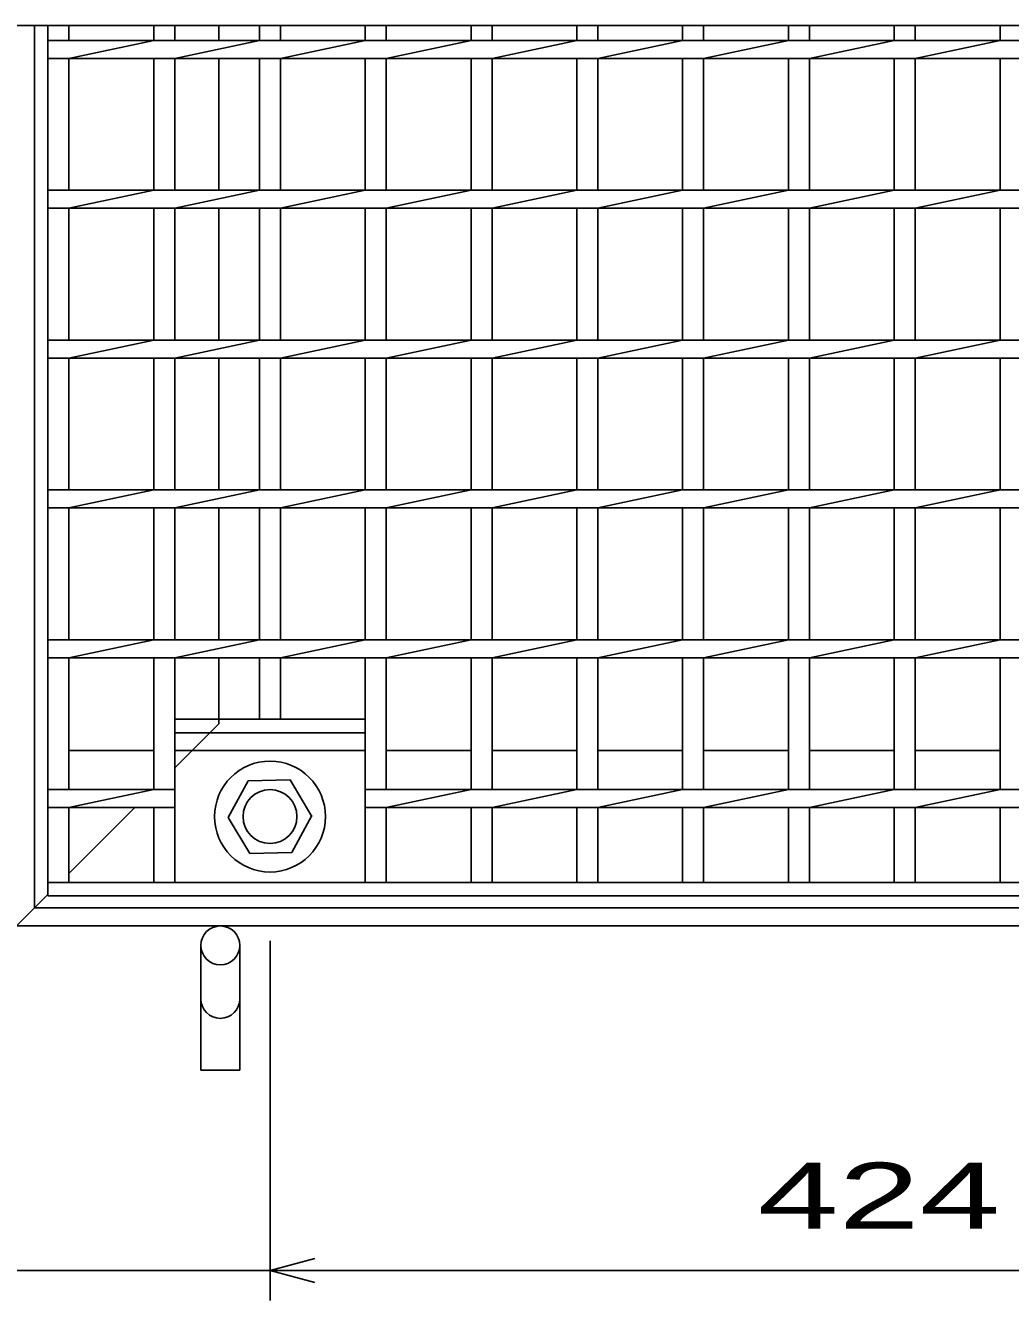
# Model space of a CAD drawing. Units: millimetres, scale not verified. Extents: x -1820 to 1731, y -1282 to 1054.
# Drawn here: x -1414.5 to -1085.8, y -496 to -70.5 of the extents above; entities that cross this region are included whole.
import ezdxf
from ezdxf.enums import TextEntityAlignment as Align

# ---------------------------------------------------------------- set-up
doc = ezdxf.new("R2010")
doc.units = ezdxf.units.MM
doc.header["$LTSCALE"] = 10
doc.linetypes.add('DASHED', pattern=[7.5, 6, -1.5])
for name, color, linetype, lineweight in [('16', 3, 'Continuous', 25), ('19', 6, 'Continuous', 25), ('22', 4, 'Continuous', 25)]:
    doc.layers.add(name, color=color, linetype=linetype, lineweight=lineweight)
doc.styles.add('ベクトル', font='')
doc.styles.get('ベクトル').set_extended_font_data('ベクトル')

msp = doc.modelspace()

# ---------------------------------------------------------------- linework, layer by layer
at = {"layer": '16'}
for p, q in [((-263, -70.5), (-1437, -70.5)), ((-1407, -356.5), (-1407, -70.5)), ((-1400, -75.5), (-1400, -70.5)), ((-1371.7, -75.5), (-1371.7, -70.5)), ((-1364.7, -75.5), (-1364.7, -70.5)), ((-1336.4, -75.5), (-1336.4, -70.5)), ((-1329.4, -75.5), (-1329.4, -70.5)), ((-1301.1, -75.5), (-1301.1, -70.5)), ((-1294.1, -75.5), (-1294.1, -70.5)), ((-1265.8, -75.5), (-1265.8, -70.5)), ((-1258.8, -75.5), (-1258.8, -70.5)), ((-1230.5, -75.5), (-1230.5, -70.5)), ((-1223.5, -75.5), (-1223.5, -70.5)), ((-1195.2, -75.5), (-1195.2, -70.5)), ((-1188.2, -75.5), (-1188.2, -70.5)), ((-1159.9, -75.5), (-1159.9, -70.5)), ((-1152.9, -75.5), (-1152.9, -70.5)), ((-1124.6, -75.5), (-1124.6, -70.5)), ((-1117.6, -75.5), (-1117.6, -70.5)), ((-1089.3, -75.5), (-1089.3, -70.5)), ((-1407, -75.5), (-835, -75.5)), ((-1407, -81.5), (-1407, -75.5)), ((-1400, -81.5), (-1371.7, -75.5)), ((-1364.7, -81.5), (-1336.4, -75.5)), ((-1329.4, -81.5), (-1301.1, -75.5)), ((-1294.1, -81.5), (-1265.8, -75.5)), ((-1258.8, -81.5), (-1230.5, -75.5)), ((-1223.5, -81.5), (-1195.2, -75.5)), ((-1188.2, -81.5), (-1159.9, -75.5)), ((-1152.9, -81.5), (-1124.6, -75.5)), ((-1117.6, -81.5), (-1089.3, -75.5)), ((-1407, -81.5), (-835, -81.5)), ((-1400, -125.5), (-1400, -81.5)), ((-1371.7, -125.5), (-1371.7, -81.5)), ((-1364.7, -125.5), (-1364.7, -81.5)), ((-1336.4, -125.5), (-1336.4, -81.5)), ((-1329.4, -125.5), (-1329.4, -81.5)), ((-1301.1, -125.5), (-1301.1, -81.5)), ((-1294.1, -125.5), (-1294.1, -81.5)), ((-1265.8, -125.5), (-1265.8, -81.5)), ((-1258.8, -125.5), (-1258.8, -81.5)), ((-1230.5, -125.5), (-1230.5, -81.5)), ((-1223.5, -125.5), (-1223.5, -81.5)), ((-1195.2, -125.5), (-1195.2, -81.5)), ((-1188.2, -125.5), (-1188.2, -81.5)), ((-1159.9, -125.5), (-1159.9, -81.5)), ((-1152.9, -125.5), (-1152.9, -81.5)), ((-1124.6, -125.5), (-1124.6, -81.5)), ((-1117.6, -125.5), (-1117.6, -81.5)), ((-1089.3, -125.5), (-1089.3, -81.5)), ((-1407, -125.5), (-835, -125.5)), ((-1407, -131.5), (-1407, -125.5)), ((-1400, -131.5), (-1371.7, -125.5)), ((-1364.7, -131.5), (-1336.4, -125.5)), ((-1329.4, -131.5), (-1301.1, -125.5)), ((-1294.1, -131.5), (-1265.8, -125.5)), ((-1258.8, -131.5), (-1230.5, -125.5)), ((-1223.5, -131.5), (-1195.2, -125.5)), ((-1188.2, -131.5), (-1159.9, -125.5)), ((-1152.9, -131.5), (-1124.6, -125.5)), ((-1117.6, -131.5), (-1089.3, -125.5)), ((-1407, -131.5), (-835, -131.5)), ((-1400, -175.5), (-1400, -131.5)), ((-1371.7, -175.5), (-1371.7, -131.5)), ((-1364.7, -175.5), (-1364.7, -131.5)), ((-1336.4, -175.5), (-1336.4, -131.5)), ((-1329.4, -175.5), (-1329.4, -131.5)), ((-1301.1, -175.5), (-1301.1, -131.5)), ((-1294.1, -175.5), (-1294.1, -131.5)), ((-1265.8, -175.5), (-1265.8, -131.5)), ((-1258.8, -175.5), (-1258.8, -131.5)), ((-1230.5, -175.5), (-1230.5, -131.5)), ((-1223.5, -175.5), (-1223.5, -131.5)), ((-1195.2, -175.5), (-1195.2, -131.5)), ((-1188.2, -175.5), (-1188.2, -131.5)), ((-1159.9, -175.5), (-1159.9, -131.5)), ((-1152.9, -175.5), (-1152.9, -131.5)), ((-1124.6, -175.5), (-1124.6, -131.5)), ((-1117.6, -175.5), (-1117.6, -131.5)), ((-1089.3, -175.5), (-1089.3, -131.5)), ((-1407, -175.5), (-835, -175.5)), ((-1407, -181.5), (-1407, -175.5)), ((-1400, -181.5), (-1371.7, -175.5)), ((-1364.7, -181.5), (-1336.4, -175.5)), ((-1329.4, -181.5), (-1301.1, -175.5)), ((-1294.1, -181.5), (-1265.8, -175.5)), ((-1258.8, -181.5), (-1230.5, -175.5)), ((-1223.5, -181.5), (-1195.2, -175.5)), ((-1188.2, -181.5), (-1159.9, -175.5)), ((-1152.9, -181.5), (-1124.6, -175.5)), ((-1117.6, -181.5), (-1089.3, -175.5)), ((-1407, -181.5), (-835, -181.5)), ((-1400, -225.5), (-1400, -181.5)), ((-1371.7, -225.5), (-1371.7, -181.5)), ((-1364.7, -225.5), (-1364.7, -181.5)), ((-1336.4, -225.5), (-1336.4, -181.5)), ((-1329.4, -225.5), (-1329.4, -181.5)), ((-1301.1, -225.5), (-1301.1, -181.5)), ((-1294.1, -225.5), (-1294.1, -181.5)), ((-1265.8, -225.5), (-1265.8, -181.5)), ((-1258.8, -225.5), (-1258.8, -181.5)), ((-1230.5, -225.5), (-1230.5, -181.5)), ((-1223.5, -225.5), (-1223.5, -181.5)), ((-1195.2, -225.5), (-1195.2, -181.5)), ((-1188.2, -225.5), (-1188.2, -181.5)), ((-1159.9, -225.5), (-1159.9, -181.5)), ((-1152.9, -225.5), (-1152.9, -181.5)), ((-1124.6, -225.5), (-1124.6, -181.5)), ((-1117.6, -225.5), (-1117.6, -181.5)), ((-1089.3, -225.5), (-1089.3, -181.5)), ((-1407, -225.5), (-835, -225.5)), ((-1407, -231.5), (-1407, -225.5)), ((-1400, -231.5), (-1371.7, -225.5)), ((-1364.7, -231.5), (-1336.4, -225.5)), ((-1329.4, -231.5), (-1301.1, -225.5)), ((-1294.1, -231.5), (-1265.8, -225.5)), ((-1258.8, -231.5), (-1230.5, -225.5)), ((-1223.5, -231.5), (-1195.2, -225.5)), ((-1188.2, -231.5), (-1159.9, -225.5)), ((-1152.9, -231.5), (-1124.6, -225.5)), ((-1117.6, -231.5), (-1089.3, -225.5)), ((-1407, -231.5), (-835, -231.5)), ((-1400, -275.5), (-1400, -231.5)), ((-1371.7, -275.5), (-1371.7, -231.5)), ((-1364.7, -275.5), (-1364.7, -231.5)), ((-1336.4, -275.5), (-1336.4, -231.5)), ((-1329.4, -275.5), (-1329.4, -231.5)), ((-1301.1, -275.5), (-1301.1, -231.5)), ((-1294.1, -275.5), (-1294.1, -231.5)), ((-1265.8, -275.5), (-1265.8, -231.5)), ((-1258.8, -275.5), (-1258.8, -231.5)), ((-1230.5, -275.5), (-1230.5, -231.5)), ((-1223.5, -275.5), (-1223.5, -231.5)), ((-1195.2, -275.5), (-1195.2, -231.5)), ((-1188.2, -275.5), (-1188.2, -231.5)), ((-1159.9, -275.5), (-1159.9, -231.5)), ((-1152.9, -275.5), (-1152.9, -231.5)), ((-1124.6, -275.5), (-1124.6, -231.5)), ((-1117.6, -275.5), (-1117.6, -231.5)), ((-1089.3, -275.5), (-1089.3, -231.5)), ((-1407, -275.5), (-835, -275.5)), ((-1407, -281.5), (-1407, -275.5)), ((-1400, -281.5), (-1371.7, -275.5)), ((-1364.7, -281.5), (-1336.4, -275.5)), ((-1329.4, -281.5), (-1301.1, -275.5)), ((-1294.1, -281.5), (-1265.8, -275.5)), ((-1258.8, -281.5), (-1230.5, -275.5)), ((-1223.5, -281.5), (-1195.2, -275.5)), ((-1188.2, -281.5), (-1159.9, -275.5)), ((-1152.9, -281.5), (-1124.6, -275.5)), ((-1117.6, -281.5), (-1089.3, -275.5)), ((-1407, -281.5), (-835, -281.5)), ((-1400, -325.5), (-1400, -281.5)), ((-1371.7, -325.5), (-1371.7, -281.5)), ((-1364.7, -325.5), (-1364.7, -281.5)), ((-1336.4, -302), (-1336.4, -281.5)), ((-1329.4, -302), (-1329.4, -281.5)), ((-1301.1, -325.5), (-1301.1, -281.5)), ((-1294.1, -325.5), (-1294.1, -281.5)), ((-1265.8, -325.5), (-1265.8, -281.5)), ((-1258.8, -325.5), (-1258.8, -281.5)), ((-1230.5, -325.5), (-1230.5, -281.5)), ((-1223.5, -325.5), (-1223.5, -281.5)), ((-1195.2, -325.5), (-1195.2, -281.5)), ((-1188.2, -325.5), (-1188.2, -281.5)), ((-1159.9, -325.5), (-1159.9, -281.5)), ((-1152.9, -325.5), (-1152.9, -281.5)), ((-1124.6, -325.5), (-1124.6, -281.5)), ((-1117.6, -325.5), (-1117.6, -281.5)), ((-1089.3, -325.5), (-1089.3, -281.5)), ((-1364.69, -302), (-1301.11, -302)), ((-1364.69, -306.5), (-1364.69, -302)), ((-1301.11, -306.5), (-1301.11, -302)), ((-1364.69, -306.5), (-1301.11, -306.5)), ((-1400, -312.5), (-1371.7, -312.5)), ((-1364.69, -312.5), (-1301.11, -312.5)), ((-1294.1, -312.5), (-1265.8, -312.5)), ((-1258.8, -312.5), (-1230.5, -312.5)), ((-1223.5, -312.5), (-1195.2, -312.5)), ((-1188.2, -312.5), (-1159.9, -312.5)), ((-1152.9, -312.5), (-1124.6, -312.5)), ((-1117.6, -312.5), (-1089.3, -312.5)), ((-1340.19, -322.55), (-1346.9, -334.84)), ((-1326.2, -322.21), (-1340.19, -322.55)), ((-1318.9, -334.5), (-1326.2, -322.21)), ((-1407, -325.5), (-1364.69, -325.5)), ((-1407, -331.5), (-1407, -325.5)), ((-1400, -331.5), (-1371.7, -325.5)), ((-1364.7, -325.5), (-1364.7, -331.5)), ((-1301.11, -325.5), (-941.1, -325.5)), ((-1301.11, -325.5), (-1301.1, -325.5)), ((-1301.1, -325.5), (-1301.1, -331.5)), ((-1294.1, -331.5), (-1265.8, -325.5)), ((-1258.8, -331.5), (-1230.5, -325.5)), ((-1223.5, -331.5), (-1195.2, -325.5)), ((-1188.2, -331.5), (-1159.9, -325.5)), ((-1152.9, -331.5), (-1124.6, -325.5)), ((-1117.6, -331.5), (-1089.3, -325.5)), ((-1407, -331.5), (-1364.69, -331.5)), ((-1400, -356.5), (-1400, -331.5)), ((-1371.7, -356.5), (-1371.7, -331.5)), ((-1364.7, -331.5), (-1364.69, -331.5)), ((-1364.7, -356.5), (-1364.7, -331.5)), ((-1301.11, -331.5), (-941.1, -331.5)), ((-1301.1, -356.5), (-1301.1, -331.5)), ((-1294.1, -356.5), (-1294.1, -331.5)), ((-1265.8, -356.5), (-1265.8, -331.5)), ((-1258.8, -356.5), (-1258.8, -331.5)), ((-1230.5, -356.5), (-1230.5, -331.5)), ((-1223.5, -356.5), (-1223.5, -331.5)), ((-1195.2, -356.5), (-1195.2, -331.5)), ((-1188.2, -356.5), (-1188.2, -331.5)), ((-1159.9, -356.5), (-1159.9, -331.5)), ((-1152.9, -356.5), (-1152.9, -331.5)), ((-1124.6, -356.5), (-1124.6, -331.5)), ((-1117.6, -356.5), (-1117.6, -331.5)), ((-1089.3, -356.5), (-1089.3, -331.5)), ((-1346.9, -334.84), (-1339.6, -346.79)), ((-1325.61, -346.45), (-1318.9, -334.16)), ((-1339.6, -346.79), (-1325.61, -346.45)), ((-1407, -356.5), (-835, -356.5)), ((-1407, -361), (-1407, -356.5)), ((-1407, -356.5), (-1400, -356.5)), ((-1371.7, -356.5), (-1364.7, -356.5)), ((-1336.4, -356.5), (-1329.4, -356.5)), ((-1301.1, -356.5), (-1294.1, -356.5)), ((-1265.8, -356.5), (-1258.8, -356.5)), ((-1230.5, -356.5), (-1223.5, -356.5)), ((-1195.2, -356.5), (-1188.2, -356.5)), ((-1159.9, -356.5), (-1152.9, -356.5)), ((-1124.6, -356.5), (-1117.6, -356.5)), ((-1089.3, -356.5), (-1082.3, -356.5)), ((-1407, -361), (-835, -361))]:
    msp.add_line(p, q, dxfattribs=at)
for radius in [18.5, 9]:
    msp.add_circle((-1332.9, -334.5), radius, dxfattribs=at)
at = {"layer": '19'}
for p, q in [((-1411.5, -365), (-1411.5, -70.5)), ((-1350, -75.5), (-1350, -70.5)), ((-1350, -125.5), (-1350, -81.5)), ((-1350, -175.5), (-1350, -131.5)), ((-1350, -225.5), (-1350, -181.5)), ((-1350, -275.5), (-1350, -231.5)), ((-1350, -302), (-1350, -281.5)), ((-1411.5, -365), (-288.5, -365)), ((-1417.5, -371), (-282.5, -371)), ((-1356, -377.5), (-1356, -419.12)), ((-1343, -419.12), (-1343, -377.5)), ((-1356, -419.12), (-1343, -419.12))]:
    msp.add_line(p, q, dxfattribs=at)
at = {"layer": '19', "linetype": 'DASHED'}
for p, q in [((-1350, -303.5), (-1350, -299)), ((-1364.7, -318.2), (-1350, -303.5)), ((-1372, -325.5), (-1371.7, -325.2)), ((-1400, -353.5), (-1378, -331.5)), ((-1417.5, -371), (-1407, -360.5))]:
    msp.add_line(p, q, dxfattribs=at)
at = {"layer": '19'}
msp.add_circle((-1349.5, -377.5), 6.5, dxfattribs=at)
msp.add_arc((-1349.5, -395.34), 6.5, 180, 0, dxfattribs=at)
at = {"layer": '22'}
for p, q in [((-1332.9, -496), (-1332.9, -376)), ((-1332.9, -486), (-1317.9, -482)), ((-1417.5, -486), (-1332.9, -486)), ((-1317.9, -490), (-1332.9, -486)), ((-1332.9, -486), (-909.3, -486))]:
    msp.add_line(p, q, dxfattribs=at)

# ---------------------------------------------------------------- texts
at = {"layer": '22', "color": 2, "style": 'ベクトル', "width": 1.65}
msp.add_text(' 424 ', height=21.99, dxfattribs=at).set_placement((-1183.6, -461), align=Align.MIDDLE_LEFT)

doc.saveas('drawing.dxf')
